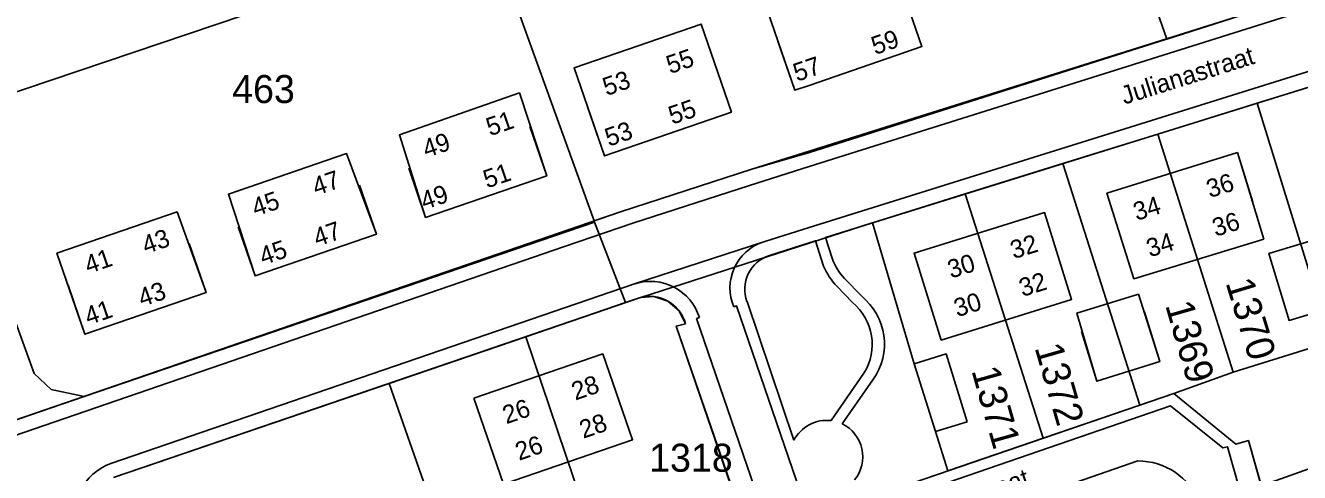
# Model space of a CAD drawing. Extents: x 191865 to 199936, y 328943 to 333393.
# Drawn here: x 193924.7 to 194047.1, y 329662.4 to 329705.4 of the extents above; entities that cross this region are included whole.
import ezdxf

# ---------------------------------------------------------------- set-up
doc = ezdxf.new("R2010")
doc.units = 0
for name, color, linetype in [('hoofdgebouw', 7, 'Continuous'), ('huisnummer', 7, 'Continuous'), ('Level 2', 7, 'Continuous'), ('Level 3', 7, 'Continuous'), ('Level 39', 7, 'Continuous'), ('Level 40', 7, 'Continuous'), ('Level 8', 7, 'Continuous'), ('perceelgrens', 7, 'Continuous'), ('perceelnummer', 7, 'Continuous')]:
    doc.layers.add(name, color=color, linetype=linetype)

msp = doc.modelspace()

# ---------------------------------------------------------------- linework, layer by layer
at = {"layer": 'hoofdgebouw'}
for p, q in [((193992.53, 329697.08), (193980.33, 329692.85)), ((194028.63, 329689.26), (194041.17, 329693.18)), ((194043.71, 329684.84), (194041.17, 329693.18)), ((193974.78, 329690.94), (193963.13, 329686.94)), ((193958.4, 329685.32), (193946.74, 329681.31)), ((193942.02, 329679.7), (193930.38, 329675.69)), ((194033.71, 329673.05), (194027.66, 329671.17))]:
    msp.add_line(p, q, dxfattribs=at)
for points in [[(193998.63, 329699.17), (193995.71, 329707.65), (194007.9, 329711.91), (194009.15, 329708.32)], [(194009.15, 329708.32), (194010.85, 329703.37), (194000, 329699.64), (193998.63, 329699.17)], [(193980.33, 329692.85), (193977.4, 329701.33), (193989.61, 329705.54), (193992.53, 329697.08)], [(193974.78, 329690.94), (193972.14, 329698.91), (193960.62, 329694.89), (193963.13, 329686.94)], [(193958.4, 329685.32), (193955.52, 329693.07), (193944.17, 329689.16), (193946.74, 329681.31)], [(194028.63, 329689.26), (194031.23, 329681.03), (194043.71, 329684.84)], [(193942.02, 329679.7), (193939.24, 329687.46), (193927.68, 329683.49), (193930.38, 329675.69)], [(194012.71, 329675.11), (194010.09, 329683.5), (194022.63, 329687.4), (194025.23, 329679.04), (194012.71, 329675.11)], [(194052.09, 329678.8), (194050.16, 329685.25), (194044.21, 329683.46), (194046.15, 329677.02), (194052.09, 329678.8)], [(194033.71, 329673.05), (194031.66, 329679.54), (194025.75, 329677.73), (194027.66, 329671.17)], [(193967.77, 329669.55), (193980.16, 329673.8), (193983.02, 329665.53), (193970.62, 329661.26), (193967.77, 329669.55)], [(194015.2, 329667.27), (194012.14, 329666.32), (194010.11, 329672.84), (194013.17, 329673.79), (194015.2, 329667.27)]]:
    msp.add_lwpolyline(points, dxfattribs=at)
at = {"layer": 'Level 2'}
for points in [[(194010.5, 329714.08), (194012.12, 329709.35), (194009.15, 329708.32), (194010.85, 329703.37), (194000, 329699.64)], [(194000, 329699.64), (193998.63, 329699.17), (193997, 329703.9)], [(193990.9, 329701.8), (193992.53, 329697.08), (193980.33, 329692.85), (193978.69, 329697.58)], [(193973.16, 329695.67), (193974.78, 329690.94), (193963.13, 329686.94), (193961.51, 329691.67)], [(194030.12, 329684.49), (194028.63, 329689.26), (194041.17, 329693.18), (194042.66, 329688.41)], [(193956.78, 329690.05), (193958.4, 329685.32), (193946.74, 329681.31), (193945.11, 329686.04)], [(194012.71, 329675.11), (194010.09, 329683.5), (194022.63, 329687.4), (194025.23, 329679.04), (194012.71, 329675.11)], [(193940.39, 329684.43), (193942.02, 329679.7), (193930.38, 329675.69), (193928.75, 329680.41)], [(193967.77, 329669.55), (193980.16, 329673.8), (193983.02, 329665.53), (193970.62, 329661.26), (193967.77, 329669.55)]]:
    msp.add_lwpolyline(points, dxfattribs=at)
at = {"layer": 'Level 3'}
for points in [[(194032.23, 329677.83), (194033.71, 329673.05), (194027.66, 329671.17), (194026.18, 329675.95)], [(194015.2, 329667.27), (194012.14, 329666.32), (194010.11, 329672.84), (194013.17, 329673.79), (194015.2, 329667.27)]]:
    msp.add_lwpolyline(points, dxfattribs=at)
at = {"layer": 'Level 8'}
for p, q in [((194061.31, 329711.16), (194000, 329691.83)), ((194061.9, 329705.32), (194000, 329685.96)), ((194000, 329684.49), (193996.18, 329683.27)), ((193983.13, 329680.51), (193932.88, 329663.24)), ((194002.66, 329680.3), (194004.17, 329678.73)), ((194003.39, 329681.06), (194005.02, 329679.37)), ((193983.68, 329679.19), (193933.12, 329661.91)), ((193994.03, 329678.83), (193998.54, 329665.48)), ((194005.27, 329671.95), (194002.12, 329667.38)), ((194003.18, 329667.07), (194006.11, 329671.31)), ((194031.61, 329663.49), (194006, 329654.65))]:
    msp.add_line(p, q, dxfattribs=at)
for points in [[(194077.71, 329714.82), (194073.73, 329713.48), (194062, 329710.14), (194061.31, 329711.16), (194060.85, 329712.51), (194000, 329693.31)], [(194079.04, 329710.89), (194061.9, 329705.32), (194062.36, 329703.93), (194001.59, 329685.01), (194002.21, 329683.01)], [(194000, 329693.31), (193994.48, 329691.57), (193981.85, 329687.46), (193861.24, 329645.93)], [(194000, 329691.83), (193994.26, 329690.01), (193983.06, 329686.39), (193976.48, 329684.14), (193862.42, 329644.85)], [(194000, 329685.96), (193995.74, 329684.63), (193983.13, 329680.51)], [(194000, 329684.49), (194000.62, 329684.69), (194001.39, 329682.24)], [(193992.75, 329678.31), (193993.03, 329678.41), (193999.18, 329660.44)], [(194000, 329639.16), (193987.22, 329676.47), (193988.13, 329676.69)], [(194000, 329645.6), (193989.18, 329677.2), (193989.45, 329677.29)], [(194004.38, 329659.47), (194035.05, 329669.98), (194041.03, 329665.12), (194042.23, 329665.45), (194064.41, 329587.25)], [(194004.6, 329658.41), (194034.75, 329668.81), (194039.78, 329664.75), (194040.23, 329664.86), (194062.5, 329586.17)]]:
    msp.add_lwpolyline(points, dxfattribs=at)
for centre, radius, start, end in [((193997.1, 329680.12), 4.71, 109.3946, 202.5921), ((193997.23, 329680.02), 3.42, 107.9659, 200.3988), ((194007.58, 329684.93), 5.71, 199.716, 222.7208), ((194007.56, 329684.92), 6.73, 203.5092, 223.3222), ((193984.72, 329675.83), 4.95, 17.142, 107.3752), ((193984.66, 329675.74), 3.59, 15.2857, 105.9732), ((194001.34, 329674.76), 5.9, 324.1066, 51.385), ((194000.82, 329674.71), 5.24, 328.2138, 50.1842), ((194001.68, 329663.88), 3.52, 118.5284, 153.0231), ((194001.69, 329663.87), 3.53, 82.9216, 118.5751), ((194001.63, 329663.9), 3.53, 320.8746, 64.0236), ((193934.61, 329658.34), 5.2, 109.4536, 198.2193), ((194031.62, 329657.11), 6.38, 22.0771, 90.169)]:
    msp.add_arc(centre, radius, start, end, dxfattribs=at)
at = {"layer": 'perceelgrens'}
for p, q in [((193969.3, 329714.41), (193979.32, 329686.59)), ((193969.3, 329714.41), (193979.32, 329686.59)), ((194034.4, 329704.1), (194032.15, 329710.64)), ((194044.53, 329707.32), (194034.4, 329704.1)), ((194034.27, 329704.05), (194000.05, 329693.17)), ((194034.4, 329704.1), (194034.27, 329704.05)), ((194052.3, 329700.8), (194043.07, 329697.92)), ((194052.3, 329700.8), (194043.07, 329697.92)), ((194043.07, 329697.92), (194033.52, 329694.95)), ((194043.07, 329697.92), (194033.52, 329694.95)), ((194043.07, 329697.92), (194050.15, 329674.98)), ((194033.52, 329694.95), (194024.39, 329692.11)), ((194033.52, 329694.95), (194024.39, 329692.11)), ((194033.52, 329694.95), (194040.78, 329672.03)), ((194024.39, 329692.11), (194015, 329689.2)), ((194024.39, 329692.11), (194015, 329689.2)), ((194024.39, 329692.11), (194031.79, 329668.87)), ((194015, 329689.2), (194006.1, 329686.42)), ((194015, 329689.2), (194006.1, 329686.42)), ((194015, 329689.2), (194022.49, 329665.68)), ((193930.3, 329669.71), (193979.36, 329686.49)), ((193979.32, 329686.59), (193979.36, 329686.49)), ((193979.32, 329686.59), (193979.36, 329686.49)), ((193979.36, 329686.49), (193982.34, 329678.73)), ((193979.36, 329686.49), (193982.34, 329678.73)), ((193983.82, 329679.23), (194006.07, 329686.41)), ((193983.82, 329679.23), (194006.07, 329686.41)), ((194006.07, 329686.41), (194006.1, 329686.42)), ((194006.07, 329686.41), (194006.1, 329686.42)), ((194006.1, 329686.42), (194010.11, 329672.84)), ((193983.68, 329679.18), (193972.75, 329675.45)), ((193982.34, 329678.73), (193983.68, 329679.18)), ((193982.34, 329678.73), (193983.68, 329679.18)), ((193982.34, 329678.73), (193983.68, 329679.18)), ((193983.68, 329679.18), (193983.82, 329679.23)), ((193983.68, 329679.18), (193983.82, 329679.23)), ((193982.34, 329678.73), (193972.75, 329675.45)), ((193972.75, 329675.45), (193959.62, 329670.96)), ((193972.75, 329675.45), (193959.62, 329670.96)), ((193972.75, 329675.45), (193979.94, 329654.24)), ((194040.78, 329672.03), (194050.15, 329674.98)), ((194010.11, 329672.84), (194012.14, 329666.32)), ((194035.05, 329669.98), (194040.78, 329672.03)), ((193927.12, 329670.36), (193930.3, 329669.71)), ((193959.62, 329670.96), (193933.12, 329661.91)), ((193959.62, 329670.96), (193933.12, 329661.91)), ((193959.62, 329670.96), (193964.79, 329656.2)), ((193916.28, 329664.88), (193930.3, 329669.71)), ((194031.79, 329668.87), (194035.05, 329669.98)), ((194022.49, 329665.68), (194031.79, 329668.87)), ((194043.46, 329661.09), (194062.07, 329667.76)), ((194012.14, 329666.32), (194013.33, 329662.54)), ((194013.33, 329662.54), (194022.49, 329665.68))]:
    msp.add_line(p, q, dxfattribs=at)
for points in [[(193969.3, 329714.41), (193916.55, 329696.58), (193925.48, 329671.92), (193927.12, 329670.36)], [(194000.05, 329693.17), (193994.48, 329691.57), (193981.85, 329687.46), (193979.32, 329686.59)], [(193983.82, 329679.23), (193985.08, 329679.31), (193986.43, 329678.87), (193987.5, 329677.95), (193988.13, 329676.69)], [(193993.29, 329658.82), (193987.22, 329676.47), (193988.13, 329676.69)], [(194035.05, 329669.98), (194041.03, 329665.12), (194042.23, 329665.45), (194043.46, 329661.09)]]:
    msp.add_lwpolyline(points, dxfattribs=at)

# ---------------------------------------------------------------- texts
at = {"layer": 'huisnummer'}
for s, rotation, p in [('59', 18.9247, (194006.34, 329702.56)), ('57', 18.9247, (193998.83, 329699.98)), ('55', 19.0872, (193986.84, 329695.85)), ('53', 19.0872, (193980.73, 329693.73)), ('51', 18.9247, (193969.03, 329689.71)), ('36', 17.3472, (194038.52, 329688.79)), ('49', 18.9247, (193963.01, 329687.64)), ('34', 17.3472, (194031.48, 329686.59)), ('47', 18.9247, (193952.7, 329684.1)), ('32', 17.2377, (194019.66, 329682.91)), ('45', 18.9247, (193947.51, 329682.31)), ('30', 17.2377, (194013.63, 329681.04)), ('43', 18.9788, (193935.86, 329678.31)), ('41', 18.9788, (193930.71, 329676.54)), ('28', 18.9789, (193977.52, 329669.3)), ('26', 18.9789, (193970.89, 329667.02))]:
    msp.add_text(s, height=1.75, rotation=rotation, dxfattribs=at).set_placement(p)
at = {"layer": 'Level 39'}
for s, rotation, p in [('55', 19.0961, (193986.63, 329700.72)), ('53', 19.0961, (193980.52, 329698.61)), ('51', 18.9474, (193969.31, 329694.74)), ('49', 18.9474, (193963.2, 329692.65)), ('47', 18.9627, (193952.6, 329689.01)), ('45', 18.9627, (193946.78, 329687)), ('36', 17.3434, (194039.08, 329685.06)), ('43', 19.0166, (193936.23, 329683.38)), ('34', 17.3434, (194032.75, 329683.08)), ('41', 19.0166, (193930.7, 329681.48)), ('32', 17.2844, (194020.51, 329679.27)), ('30', 17.2844, (194014.24, 329677.32)), ('28', 18.9551, (193978.28, 329665.62)), ('26', 18.9551, (193972.11, 329663.5))]:
    msp.add_text(s, height=1.75, rotation=rotation, dxfattribs=at).set_placement(p)
at = {"layer": 'Level 40'}
for s, rotation, p in [('Julianastraat', 17.4792, (194030.3, 329697.78)), ('Beatrixstraat', 18.991, (194008.9, 329656.86))]:
    msp.add_text(s, height=1.75, rotation=rotation, dxfattribs=at).set_placement(p)
at = {"layer": 'perceelnummer'}
for s, rotation, p in [('463', 0, (193944.53, 329697.94)), ('1370', 287.0183, (194040.02, 329680.65)), ('1369', 285.969, (194034.22, 329678.49)), ('1372', 286.1661, (194021.66, 329674.41)), ('1371', 285.7483, (194015.59, 329672.2))]:
    msp.add_text(s, height=2.7, rotation=rotation, dxfattribs=at).set_placement(p)
msp.add_text('1318', height=2.7, dxfattribs=at).set_placement((193984.62, 329662.45))

doc.saveas('drawing.dxf')
